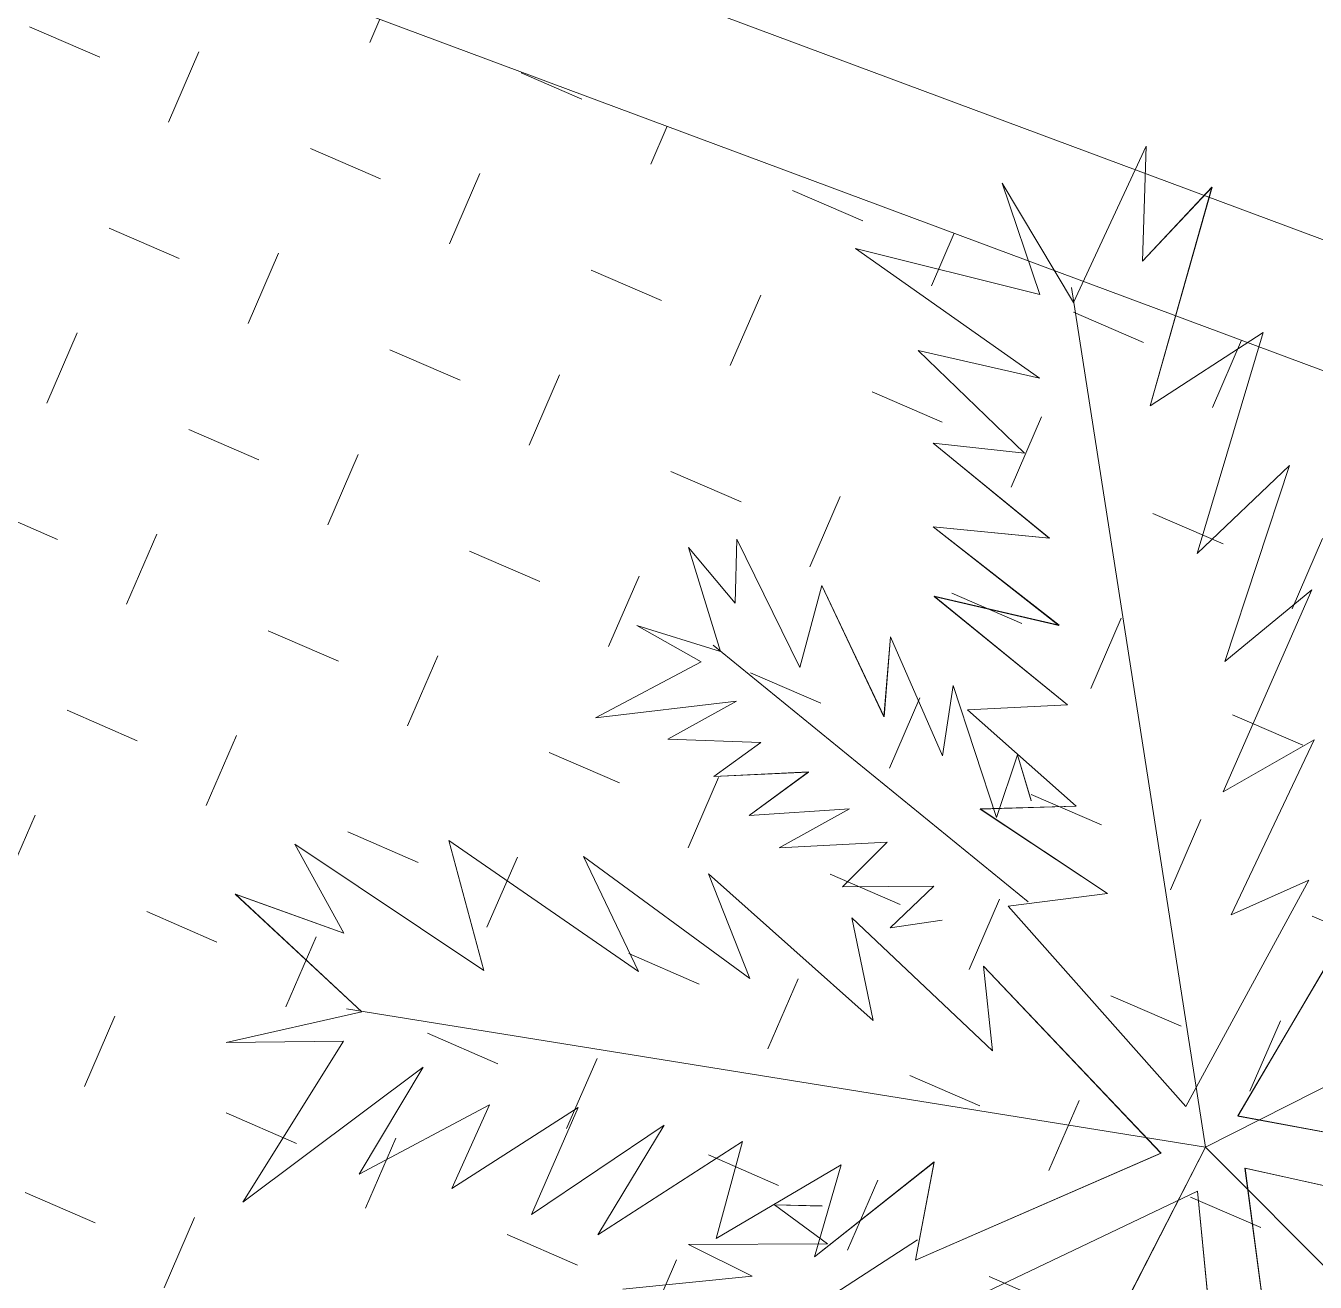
# Model space of a CAD drawing. Extents: x -2063571 to 559285, y 565862 to 1758715.
# Drawn here: x -2062798.121 to -2062798.0679, y 566286.2071 to 566286.2588 of the extents above; entities that cross this region are included whole.
import ezdxf

# ---------------------------------------------------------------- set-up
doc = ezdxf.new("R2010")
doc.units = 0
doc.header["$MEASUREMENT"] = 0
for name, color, linetype, lineweight in [('CAY', 64, 'CONTINUOUS', 0), ('CHIA LO', 40, 'CONTINUOUS', 0), ('kichthuoc', 6, 'CONTINUOUS', 0), ('Lift', 1, 'CONTINUOUS', 0), ('Q-DUONG', 22, 'CONTINUOUS', 0)]:
    doc.layers.add(name, color=color, linetype=linetype, lineweight=lineweight)
pattern_1 = [(336.581345463, (-5630456.878, 1390305.53873), (0.328767986843, 0.130044649361), [0.125, -0.375]), (66.581345463, (-5630456.84548, 1390305.45654), (-0.130044649361, 0.328767986843), [0.125, -0.375])]

# ---------------------------------------------------------------- blocks, each defined once
blk = doc.blocks.new('cay CAU VUA')
at = {"layer": 'CAY'}
for p, q in [((-755.8692, 239.7561), (-755.3263, 242.8669)), ((-755.8692, 239.7561), (-758.66, 241.2337)), ((-755.8692, 239.7561), (-752.7429, 240.2011)), ((-755.8692, 239.7561), (-758.1368, 237.5585)), ((-755.8692, 239.7561), (-754.4799, 236.9203)), ((-754.9908, 239.0967), (-753.6224, 238.5461)), ((-756.2248, 238.7169), (-756.3256, 237.2453))]:
    blk.add_line(p, q, dxfattribs=at)
for points in [[(-755.9102, 240.742), (-756.2657, 240.8142), (-755.8891, 239.9178), (-755.2023, 240.5527)], [(-756.998, 239.7059), (-756.0291, 239.7871), (-756.4208, 240.6365)], [(-754.9854, 240.4602), (-755.7215, 239.825), (-754.9054, 239.368)], [(-754.8919, 238.743), (-754.7953, 238.599), (-754.7909, 238.8385), (-754.4979, 238.4277), (-754.5368, 238.6822), (-754.2279, 238.3258)], [(-756.5307, 238.5136), (-756.6378, 238.3772), (-756.4086, 238.447), (-756.7088, 238.0415), (-756.4787, 238.1571), (-756.7222, 237.7532), (-756.4713, 237.9021), (-756.7307, 237.4431), (-756.4414, 237.5496), (-756.69, 237.0932), (-756.4973, 237.2229), (-756.5641, 236.968), (-756.3223, 237.2803), (-756.224, 236.9777), (-756.2515, 237.2452), (-755.864, 237.0491), (-756.2089, 237.4319), (-755.9522, 237.3083), (-756.1371, 237.591), (-755.9388, 237.5224), (-756.1496, 237.7935), (-755.8962, 237.7091), (-756.127, 237.9926), (-755.8637, 237.8649), (-756.1061, 238.1743), (-755.8802, 238.1349), (-756.0735, 238.4042), (-755.8585, 238.3623), (-755.9904, 238.5008)]]:
    blk.add_lwpolyline(points, dxfattribs=at)
for points in [[(-755.9481, 239.6135), (-756.8769, 239.5035), (-756.6112, 239.3458), (-757.3034, 239.2255), (-756.9589, 239.0645), (-757.7437, 238.9047), (-757.3495, 238.7968), (-758.0656, 238.5788), (-757.6114, 238.488), (-758.4048, 238.2219), (-757.9505, 238.0404), (-758.7283, 237.7657), (-758.3632, 237.7144), (-758.7127, 237.4845), (-758.0958, 237.5962), (-758.3011, 237.1348), (-758.0494, 237.4796), (-757.8005, 236.8367), (-757.801, 237.6546), (-757.6293, 237.2363), (-757.5475, 237.7662), (-757.3862, 237.4747), (-757.3471, 238.0183), (-757.1378, 237.6498), (-757.1091, 238.2294), (-756.934, 237.799), (-756.8916, 238.4215), (-756.6668, 238.1352), (-756.609, 238.6582), (-756.3997, 238.3804), (-756.4155, 238.9343), (-756.1703, 238.667)], [(-755.758, 239.637), (-755.9404, 238.7196), (-755.7083, 238.9236), (-755.8078, 238.228), (-755.5481, 238.506), (-755.6387, 237.7102), (-755.4143, 238.0518), (-755.4282, 237.3033), (-755.2016, 237.7072), (-755.1936, 236.8705), (-754.8806, 237.2465), (-754.8598, 236.4218), (-754.6981, 236.7532), (-754.5874, 236.3498), (-754.5031, 236.971), (-754.1277, 236.6332), (-754.3779, 236.979), (-753.6895, 237.0171), (-754.4675, 237.2694), (-754.0166, 237.3034), (-754.4953, 237.545), (-754.1682, 237.6083), (-754.6732, 237.8134), (-754.258, 237.8986), (-754.8003, 238.105), (-754.3369, 238.1386), (-754.9158, 238.3713), (-754.5741, 238.4966), (-755.0536, 238.7132), (-754.7248, 238.8264), (-755.2565, 238.9825), (-754.9264, 239.1331)]]:
    blk.add_lwpolyline(points, close=True, dxfattribs=at)
blk = doc.blocks.new('MB')
at = {"layer": 'Lift'}
h = blk.add_hatch(dxfattribs=at)
h.set_pattern_fill('CROSS', color=8, angle=336.5813, style=0)
h.set_pattern_definition([(336.581345463, (-5630456.878, 1390305.53873), (0.328767986843, 0.130044649361), [0.125, -0.375]), (66.581345463, (-5630456.84548, 1390305.45654), (-0.130044649361, 0.328767986843), [0.125, -0.375])])
h.paths.add_polyline_path([(336.9824, 626.3148, 0.414214), (335.9239, 628.6298), (327.3961, 631.8058, 0.414214), (325.081, 630.7473), (323.8944, 627.561, 0.414214), (324.953, 625.2459), (333.4807, 622.0699, 0.414214), (335.7958, 623.1285)])
h.paths.add_polyline_path([(328.9633, 627.4239), (330.9821, 626.672), (331.1139, 627.0258), (329.0951, 627.7777)], flags=24)
h = blk.add_hatch(dxfattribs=at)
h.set_pattern_fill('CROSS', color=8, angle=336.5813, style=0)
h.set_pattern_definition(pattern_1)
h.paths.add_polyline_path([(336.9824, 626.3148, 0.414214), (335.9239, 628.6298), (327.3961, 631.8058, 0.414214), (325.081, 630.7473), (323.8944, 627.561, 0.414214), (324.953, 625.2459), (333.4807, 622.0699, 0.414214), (335.7958, 623.1285)])
h.paths.add_polyline_path([(328.9633, 627.4239), (330.9821, 626.672), (331.1139, 627.0258), (329.0951, 627.7777)], flags=24)
h = blk.add_hatch(dxfattribs=at)
h.set_pattern_fill('CROSS', color=8, angle=336.5813, style=0)
h.set_pattern_definition(pattern_1)
h.paths.add_polyline_path([(336.9824, 626.3148, 0.414214), (335.9239, 628.6298), (327.3961, 631.8058, 0.414214), (325.081, 630.7473), (323.8944, 627.561, 0.414214), (324.953, 625.2459), (333.4807, 622.0699, 0.414214), (335.7958, 623.1285)])
h.paths.add_polyline_path([(328.9633, 627.4239), (330.9821, 626.672), (331.1139, 627.0258), (329.0951, 627.7777)], flags=24)
h = blk.add_hatch(dxfattribs=at)
h.set_pattern_fill('CROSS', color=8, angle=336.5813, style=0)
h.set_pattern_definition(pattern_1)
h.paths.add_polyline_path([(336.9824, 626.3148, 0.414214), (335.9239, 628.6298), (327.3961, 631.8058, 0.414214), (325.081, 630.7473), (323.8944, 627.561, 0.414214), (324.953, 625.2459), (333.4807, 622.0699, 0.414214), (335.7958, 623.1285)])
h.paths.add_polyline_path([(328.9633, 627.4239), (330.9821, 626.672), (331.1139, 627.0258), (329.0951, 627.7777)], flags=24)
h = blk.add_hatch(dxfattribs=at)
h.set_pattern_fill('CROSS', color=8, angle=336.5813, style=0)
h.set_pattern_definition(pattern_1)
h.paths.add_polyline_path([(336.9824, 626.3148, 0.414214), (335.9239, 628.6298), (327.3961, 631.8058, 0.414214), (325.081, 630.7473), (323.8944, 627.561, 0.414214), (324.953, 625.2459), (333.4807, 622.0699, 0.414214), (335.7958, 623.1285)])
h.paths.add_polyline_path([(328.9633, 627.4239), (330.9821, 626.672), (331.1139, 627.0258), (329.0951, 627.7777)], flags=24)
h = blk.add_hatch(dxfattribs=at)
h.set_pattern_fill('CROSS', color=8, angle=336.5813, style=0)
h.set_pattern_definition(pattern_1)
h.paths.add_polyline_path([(336.9824, 626.3148, 0.414214), (335.9239, 628.6298), (327.3961, 631.8058, 0.414214), (325.081, 630.7473), (323.8944, 627.561, 0.414214), (324.953, 625.2459), (333.4807, 622.0699, 0.414214), (335.7958, 623.1285)])
h.paths.add_polyline_path([(328.9633, 627.4239), (330.9821, 626.672), (331.1139, 627.0258), (329.0951, 627.7777)], flags=24)
h = blk.add_hatch(dxfattribs=at)
h.set_pattern_fill('CROSS', color=8, angle=336.5813, style=0)
h.set_pattern_definition(pattern_1)
h.paths.add_polyline_path([(336.9824, 626.3148, 0.414214), (335.9239, 628.6298), (327.3961, 631.8058, 0.414214), (325.081, 630.7473), (323.8944, 627.561, 0.414214), (324.953, 625.2459), (333.4807, 622.0699, 0.414214), (335.7958, 623.1285)])
h.paths.add_polyline_path([(328.9633, 627.4239), (330.9821, 626.672), (331.1139, 627.0258), (329.0951, 627.7777)], flags=24)
at = {"layer": 'CAY', "color": 8}
for p, q in [((330.8275, 630.7868, 0), (330.7084, 630.5311, 0)), ((330.8275, 630.7868, 0), (330.7084, 630.5311, 0)), ((330.8275, 630.7868, 0), (330.7084, 630.5311, 0)), ((330.8275, 630.7868, 0), (330.7084, 630.5311, 0)), ((330.8275, 630.7868, 0), (330.7084, 630.5311, 0)), ((330.8213, 630.5987, 0), (330.8275, 630.7868, 0)), ((330.8213, 630.5987, 0), (330.8275, 630.7868, 0)), ((330.8213, 630.5987, 0), (330.8275, 630.7868, 0)), ((330.8213, 630.5987, 0), (330.8275, 630.7868, 0)), ((330.8213, 630.5987, 0), (330.8275, 630.7868, 0)), ((330.7084, 630.5311, 0), (330.5921, 630.7263, 0)), ((330.5921, 630.7263, 0), (330.6535, 630.5443, 0)), ((330.7084, 630.5311, 0), (330.5921, 630.7263, 0)), ((330.5921, 630.7263, 0), (330.6535, 630.5443, 0)), ((330.7084, 630.5311, 0), (330.5921, 630.7263, 0)), ((330.5921, 630.7263, 0), (330.6535, 630.5443, 0)), ((330.7084, 630.5311, 0), (330.5921, 630.7263, 0)), ((330.5921, 630.7263, 0), (330.6535, 630.5443, 0)), ((330.7084, 630.5311, 0), (330.5921, 630.7263, 0)), ((330.5921, 630.7263, 0), (330.6535, 630.5443, 0)), ((330.9349, 630.7196, 0), (330.8213, 630.5987, 0)), ((330.9349, 630.7196, 0), (330.8213, 630.5987, 0)), ((330.9349, 630.7196, 0), (330.8213, 630.5987, 0)), ((330.9349, 630.7196, 0), (330.8213, 630.5987, 0)), ((330.9349, 630.7196, 0), (330.8213, 630.5987, 0)), ((330.8339, 630.3624, 0), (330.9349, 630.7196, 0)), ((330.8339, 630.3624, 0), (330.9349, 630.7196, 0)), ((330.8339, 630.3624, 0), (330.9349, 630.7196, 0)), ((330.8339, 630.3624, 0), (330.9349, 630.7196, 0)), ((330.8339, 630.3624, 0), (330.9349, 630.7196, 0)), ((330.6535, 630.5443, 0), (330.3526, 630.6197, 0)), ((330.3526, 630.6197, 0), (330.6533, 630.4076, 0)), ((330.6535, 630.5443, 0), (330.3526, 630.6197, 0)), ((330.3526, 630.6197, 0), (330.6533, 630.4076, 0)), ((330.6535, 630.5443, 0), (330.3526, 630.6197, 0)), ((330.3526, 630.6197, 0), (330.6533, 630.4076, 0)), ((330.6535, 630.5443, 0), (330.3526, 630.6197, 0)), ((330.3526, 630.6197, 0), (330.6533, 630.4076, 0)), ((330.6535, 630.5443, 0), (330.3526, 630.6197, 0)), ((330.3526, 630.6197, 0), (330.6533, 630.4076, 0)), ((330.9242, 629.1519, 0), (330.7052, 630.556, 0)), ((330.9242, 629.1519, 0), (330.7052, 630.556, 0)), ((330.9242, 629.1519, 0), (330.7052, 630.556, 0)), ((330.9242, 629.1519, 0), (330.7052, 630.556, 0)), ((330.9242, 629.1519, 0), (330.7052, 630.556, 0)), ((331.0186, 630.4822, 0), (330.8339, 630.3624, 0)), ((331.0186, 630.4822, 0), (330.8339, 630.3624, 0)), ((331.0186, 630.4822, 0), (330.8339, 630.3624, 0)), ((331.0186, 630.4822, 0), (330.8339, 630.3624, 0)), ((331.0186, 630.4822, 0), (330.8339, 630.3624, 0)), ((330.9104, 630.1215, 0), (331.0186, 630.4822, 0)), ((330.9104, 630.1215, 0), (331.0186, 630.4822, 0)), ((330.9104, 630.1215, 0), (331.0186, 630.4822, 0)), ((330.9104, 630.1215, 0), (331.0186, 630.4822, 0)), ((330.9104, 630.1215, 0), (331.0186, 630.4822, 0)), ((330.6533, 630.4076, 0), (330.455, 630.4531, 0)), ((330.455, 630.4531, 0), (330.6285, 630.2854, 0)), ((330.6533, 630.4076, 0), (330.455, 630.4531, 0)), ((330.455, 630.4531, 0), (330.6285, 630.2854, 0)), ((330.6533, 630.4076, 0), (330.455, 630.4531, 0)), ((330.455, 630.4531, 0), (330.6285, 630.2854, 0)), ((330.6533, 630.4076, 0), (330.455, 630.4531, 0)), ((330.455, 630.4531, 0), (330.6285, 630.2854, 0)), ((330.6533, 630.4076, 0), (330.455, 630.4531, 0)), ((330.455, 630.4531, 0), (330.6285, 630.2854, 0)), ((330.6285, 630.2854, 0), (330.4795, 630.3018, 0)), ((330.4795, 630.3018, 0), (330.6692, 630.1463, 0)), ((330.6285, 630.2854, 0), (330.4795, 630.3018, 0)), ((330.4795, 630.3018, 0), (330.6692, 630.1463, 0)), ((330.6285, 630.2854, 0), (330.4795, 630.3018, 0)), ((330.4795, 630.3018, 0), (330.6692, 630.1463, 0)), ((330.6285, 630.2854, 0), (330.4795, 630.3018, 0)), ((330.4795, 630.3018, 0), (330.6692, 630.1463, 0)), ((330.6285, 630.2854, 0), (330.4795, 630.3018, 0)), ((330.4795, 630.3018, 0), (330.6692, 630.1463, 0)), ((331.0617, 630.2649, 0), (330.9104, 630.1215, 0)), ((331.0617, 630.2649, 0), (330.9104, 630.1215, 0)), ((331.0617, 630.2649, 0), (330.9104, 630.1215, 0)), ((331.0617, 630.2649, 0), (330.9104, 630.1215, 0)), ((331.0617, 630.2649, 0), (330.9104, 630.1215, 0)), ((330.9559, 629.9451, 0), (331.0617, 630.2649, 0)), ((330.9559, 629.9451, 0), (331.0617, 630.2649, 0)), ((330.9559, 629.9451, 0), (331.0617, 630.2649, 0)), ((330.9559, 629.9451, 0), (331.0617, 630.2649, 0)), ((330.9559, 629.9451, 0), (331.0617, 630.2649, 0)), ((330.6692, 630.1463, 0), (330.4794, 630.1651, 0)), ((330.4794, 630.1651, 0), (330.685, 630.0041, 0)), ((330.6692, 630.1463, 0), (330.4794, 630.1651, 0)), ((330.4794, 630.1651, 0), (330.685, 630.0041, 0)), ((330.6692, 630.1463, 0), (330.4794, 630.1651, 0)), ((330.4794, 630.1651, 0), (330.685, 630.0041, 0)), ((330.6692, 630.1463, 0), (330.4794, 630.1651, 0)), ((330.4794, 630.1651, 0), (330.685, 630.0041, 0)), ((330.6692, 630.1463, 0), (330.4794, 630.1651, 0)), ((330.4794, 630.1651, 0), (330.685, 630.0041, 0)), ((330.1562, 630.0405, 0), (330.0799, 630.1312, 0)), ((330.0799, 630.1312, 0), (330.1319, 629.9612, 0)), ((330.1562, 630.0405, 0), (330.0799, 630.1312, 0)), ((330.0799, 630.1312, 0), (330.1319, 629.9612, 0)), ((330.1562, 630.0405, 0), (330.0799, 630.1312, 0)), ((330.0799, 630.1312, 0), (330.1319, 629.9612, 0)), ((330.1562, 630.0405, 0), (330.0799, 630.1312, 0)), ((330.0799, 630.1312, 0), (330.1319, 629.9612, 0)), ((330.1562, 630.0405, 0), (330.0799, 630.1312, 0)), ((330.0799, 630.1312, 0), (330.1319, 629.9612, 0)), ((330.1585, 630.145, 0), (330.1562, 630.0405, 0)), ((330.1585, 630.145, 0), (330.1562, 630.0405, 0)), ((330.1585, 630.145, 0), (330.1562, 630.0405, 0)), ((330.1585, 630.145, 0), (330.1562, 630.0405, 0)), ((330.1585, 630.145, 0), (330.1562, 630.0405, 0)), ((330.2618, 629.9351, 0), (330.1585, 630.145, 0)), ((330.2618, 629.9351, 0), (330.1585, 630.145, 0)), ((330.2618, 629.9351, 0), (330.1585, 630.145, 0)), ((330.2618, 629.9351, 0), (330.1585, 630.145, 0)), ((330.2618, 629.9351, 0), (330.1585, 630.145, 0)), ((330.2977, 630.0691, 0), (330.2618, 629.9351, 0)), ((330.2977, 630.0691, 0), (330.2618, 629.9351, 0)), ((330.2977, 630.0691, 0), (330.2618, 629.9351, 0)), ((330.2977, 630.0691, 0), (330.2618, 629.9351, 0)), ((330.2977, 630.0691, 0), (330.2618, 629.9351, 0)), ((330.3991, 629.8546, 0), (330.2977, 630.0691, 0)), ((330.3991, 629.8546, 0), (330.2977, 630.0691, 0)), ((330.3991, 629.8546, 0), (330.2977, 630.0691, 0)), ((330.3991, 629.8546, 0), (330.2977, 630.0691, 0)), ((330.3991, 629.8546, 0), (330.2977, 630.0691, 0)), ((330.685, 630.0041, 0), (330.4813, 630.0514, 0)), ((330.4813, 630.0514, 0), (330.6991, 629.8742, 0)), ((330.685, 630.0041, 0), (330.4813, 630.0514, 0)), ((330.4813, 630.0514, 0), (330.6991, 629.8742, 0)), ((330.685, 630.0041, 0), (330.4813, 630.0514, 0)), ((330.4813, 630.0514, 0), (330.6991, 629.8742, 0)), ((330.685, 630.0041, 0), (330.4813, 630.0514, 0)), ((330.4813, 630.0514, 0), (330.6991, 629.8742, 0)), ((330.685, 630.0041, 0), (330.4813, 630.0514, 0)), ((330.4813, 630.0514, 0), (330.6991, 629.8742, 0)), ((330.9529, 629.732, 0), (331.0979, 630.062, 0)), ((330.9529, 629.732, 0), (331.0979, 630.062, 0)), ((330.9529, 629.732, 0), (331.0979, 630.062, 0)), ((330.9529, 629.732, 0), (331.0979, 630.062, 0)), ((330.9529, 629.732, 0), (331.0979, 630.062, 0)), ((331.0979, 630.062, 0), (330.9559, 629.9451, 0)), ((331.0979, 630.062, 0), (330.9559, 629.9451, 0)), ((331.0979, 630.062, 0), (330.9559, 629.9451, 0)), ((331.0979, 630.062, 0), (330.9559, 629.9451, 0)), ((331.0979, 630.062, 0), (330.9559, 629.9451, 0)), ((330.1319, 629.9612, 0), (329.9951, 630.0037, 0)), ((329.9951, 630.0037, 0), (330.1006, 629.9443, 0)), ((330.1319, 629.9612, 0), (329.9951, 630.0037, 0)), ((329.9951, 630.0037, 0), (330.1006, 629.9443, 0)), ((330.1319, 629.9612, 0), (329.9951, 630.0037, 0)), ((329.9951, 630.0037, 0), (330.1006, 629.9443, 0)), ((330.1319, 629.9612, 0), (329.9951, 630.0037, 0)), ((329.9951, 630.0037, 0), (330.1006, 629.9443, 0)), ((330.1319, 629.9612, 0), (329.9951, 630.0037, 0)), ((329.9951, 630.0037, 0), (330.1006, 629.9443, 0)), ((330.4095, 629.9855, 0), (330.3991, 629.8546, 0)), ((330.4095, 629.9855, 0), (330.3991, 629.8546, 0)), ((330.4095, 629.9855, 0), (330.3991, 629.8546, 0)), ((330.4095, 629.9855, 0), (330.3991, 629.8546, 0)), ((330.4095, 629.9855, 0), (330.3991, 629.8546, 0)), ((330.4948, 629.7911, 0), (330.4095, 629.9855, 0)), ((330.4948, 629.7911, 0), (330.4095, 629.9855, 0)), ((330.4948, 629.7911, 0), (330.4095, 629.9855, 0)), ((330.4948, 629.7911, 0), (330.4095, 629.9855, 0)), ((330.4948, 629.7911, 0), (330.4095, 629.9855, 0)), ((330.6346, 629.5525, 0), (330.1199, 629.9715, 0)), ((330.6346, 629.5525, 0), (330.1199, 629.9715, 0)), ((330.6346, 629.5525, 0), (330.1199, 629.9715, 0)), ((330.6346, 629.5525, 0), (330.1199, 629.9715, 0)), ((330.6346, 629.5525, 0), (330.1199, 629.9715, 0)), ((330.1006, 629.9443, 0), (329.9279, 629.8528, 0)), ((330.1006, 629.9443, 0), (329.9279, 629.8528, 0)), ((330.1006, 629.9443, 0), (329.9279, 629.8528, 0)), ((330.1006, 629.9443, 0), (329.9279, 629.8528, 0)), ((330.1006, 629.9443, 0), (329.9279, 629.8528, 0)), ((330.512, 629.9057, 0), (330.4948, 629.7911, 0)), ((330.512, 629.9057, 0), (330.4948, 629.7911, 0)), ((330.512, 629.9057, 0), (330.4948, 629.7911, 0)), ((330.512, 629.9057, 0), (330.4948, 629.7911, 0)), ((330.512, 629.9057, 0), (330.4948, 629.7911, 0)), ((330.5831, 629.6901, 0), (330.512, 629.9057, 0)), ((330.5831, 629.6901, 0), (330.512, 629.9057, 0)), ((330.5831, 629.6901, 0), (330.512, 629.9057, 0)), ((330.5831, 629.6901, 0), (330.512, 629.9057, 0)), ((330.5831, 629.6901, 0), (330.512, 629.9057, 0)), ((329.9279, 629.8528, 0), (330.1581, 629.8802, 0)), ((329.9279, 629.8528, 0), (330.1581, 629.8802, 0)), ((329.9279, 629.8528, 0), (330.1581, 629.8802, 0)), ((329.9279, 629.8528, 0), (330.1581, 629.8802, 0)), ((329.9279, 629.8528, 0), (330.1581, 629.8802, 0)), ((330.1581, 629.8802, 0), (330.0461, 629.8179, 0)), ((330.1581, 629.8802, 0), (330.0461, 629.8179, 0)), ((330.1581, 629.8802, 0), (330.0461, 629.8179, 0)), ((330.1581, 629.8802, 0), (330.0461, 629.8179, 0)), ((330.1581, 629.8802, 0), (330.0461, 629.8179, 0)), ((330.6991, 629.8742, 0), (330.5355, 629.8659, 0)), ((330.6991, 629.8742, 0), (330.5355, 629.8659, 0)), ((330.6991, 629.8742, 0), (330.5355, 629.8659, 0)), ((330.6991, 629.8742, 0), (330.5355, 629.8659, 0)), ((330.6991, 629.8742, 0), (330.5355, 629.8659, 0)), ((330.5355, 629.8659, 0), (330.7128, 629.7089, 0)), ((330.5355, 629.8659, 0), (330.7128, 629.7089, 0)), ((330.5355, 629.8659, 0), (330.7128, 629.7089, 0)), ((330.5355, 629.8659, 0), (330.7128, 629.7089, 0)), ((330.5355, 629.8659, 0), (330.7128, 629.7089, 0)), ((330.0461, 629.8179, 0), (330.198, 629.8125, 0)), ((330.0461, 629.8179, 0), (330.198, 629.8125, 0)), ((330.0461, 629.8179, 0), (330.198, 629.8125, 0)), ((330.0461, 629.8179, 0), (330.198, 629.8125, 0)), ((330.0461, 629.8179, 0), (330.198, 629.8125, 0)), ((330.198, 629.8125, 0), (330.1213, 629.7574, 0)), ((330.198, 629.8125, 0), (330.1213, 629.7574, 0)), ((330.198, 629.8125, 0), (330.1213, 629.7574, 0)), ((330.198, 629.8125, 0), (330.1213, 629.7574, 0)), ((330.198, 629.8125, 0), (330.1213, 629.7574, 0)), ((331.1016, 629.8169, 0), (330.9529, 629.732, 0)), ((331.1016, 629.8169, 0), (330.9529, 629.732, 0)), ((331.1016, 629.8169, 0), (330.9529, 629.732, 0)), ((331.1016, 629.8169, 0), (330.9529, 629.732, 0)), ((331.1016, 629.8169, 0), (330.9529, 629.732, 0)), ((330.9661, 629.5312, 0), (331.1016, 629.8169, 0)), ((330.9661, 629.5312, 0), (331.1016, 629.8169, 0)), ((330.9661, 629.5312, 0), (331.1016, 629.8169, 0)), ((330.9661, 629.5312, 0), (331.1016, 629.8169, 0)), ((330.9661, 629.5312, 0), (331.1016, 629.8169, 0)), ((330.617, 629.7924, 0), (330.5831, 629.6901, 0)), ((330.617, 629.7924, 0), (330.5831, 629.6901, 0)), ((330.617, 629.7924, 0), (330.5831, 629.6901, 0)), ((330.617, 629.7924, 0), (330.5831, 629.6901, 0)), ((330.617, 629.7924, 0), (330.5831, 629.6901, 0)), ((330.6393, 629.7177, 0), (330.617, 629.7924, 0)), ((330.6393, 629.7177, 0), (330.617, 629.7924, 0)), ((330.6393, 629.7177, 0), (330.617, 629.7924, 0)), ((330.6393, 629.7177, 0), (330.617, 629.7924, 0)), ((330.6393, 629.7177, 0), (330.617, 629.7924, 0)), ((330.9242, 629.1519, 0), (332.1919, 629.7941, 0)), ((330.9242, 629.1519, 0), (332.1919, 629.7941, 0)), ((330.9242, 629.1519, 0), (332.1919, 629.7941, 0)), ((330.9242, 629.1519, 0), (332.1919, 629.7941, 0)), ((330.9242, 629.1519, 0), (332.1919, 629.7941, 0)), ((330.1213, 629.7574, 0), (330.2756, 629.7645, 0)), ((330.1213, 629.7574, 0), (330.2756, 629.7645, 0)), ((330.1213, 629.7574, 0), (330.2756, 629.7645, 0)), ((330.1213, 629.7574, 0), (330.2756, 629.7645, 0)), ((330.1213, 629.7574, 0), (330.2756, 629.7645, 0)), ((330.2756, 629.7645, 0), (330.1789, 629.6933, 0)), ((330.2756, 629.7645, 0), (330.1789, 629.6933, 0)), ((330.2756, 629.7645, 0), (330.1789, 629.6933, 0)), ((330.2756, 629.7645, 0), (330.1789, 629.6933, 0)), ((330.2756, 629.7645, 0), (330.1789, 629.6933, 0)), ((330.7128, 629.7089, 0), (330.5563, 629.7041, 0)), ((330.7128, 629.7089, 0), (330.5563, 629.7041, 0)), ((330.7128, 629.7089, 0), (330.5563, 629.7041, 0)), ((330.7128, 629.7089, 0), (330.5563, 629.7041, 0)), ((330.7128, 629.7089, 0), (330.5563, 629.7041, 0)), ((330.1789, 629.6933, 0), (330.343, 629.7045, 0)), ((330.1789, 629.6933, 0), (330.343, 629.7045, 0)), ((330.1789, 629.6933, 0), (330.343, 629.7045, 0)), ((330.1789, 629.6933, 0), (330.343, 629.7045, 0)), ((330.1789, 629.6933, 0), (330.343, 629.7045, 0)), ((330.343, 629.7045, 0), (330.2277, 629.6409, 0)), ((330.343, 629.7045, 0), (330.2277, 629.6409, 0)), ((330.343, 629.7045, 0), (330.2277, 629.6409, 0)), ((330.343, 629.7045, 0), (330.2277, 629.6409, 0)), ((330.343, 629.7045, 0), (330.2277, 629.6409, 0)), ((330.5563, 629.7041, 0), (330.764, 629.5661, 0)), ((330.5563, 629.7041, 0), (330.764, 629.5661, 0)), ((330.5563, 629.7041, 0), (330.764, 629.5661, 0)), ((330.5563, 629.7041, 0), (330.764, 629.5661, 0)), ((330.5563, 629.7041, 0), (330.764, 629.5661, 0)), ((329.7452, 629.4401, 0), (329.4366, 629.6465, 0)), ((329.4366, 629.6465, 0), (329.5165, 629.5011, 0)), ((329.7452, 629.4401, 0), (329.4366, 629.6465, 0)), ((329.4366, 629.6465, 0), (329.5165, 629.5011, 0)), ((329.7452, 629.4401, 0), (329.4366, 629.6465, 0)), ((329.4366, 629.6465, 0), (329.5165, 629.5011, 0)), ((329.7452, 629.4401, 0), (329.4366, 629.6465, 0)), ((329.4366, 629.6465, 0), (329.5165, 629.5011, 0)), ((329.7452, 629.4401, 0), (329.4366, 629.6465, 0)), ((329.4366, 629.6465, 0), (329.5165, 629.5011, 0)), ((329.9978, 629.4385, 0), (329.6882, 629.6528, 0)), ((329.6882, 629.6528, 0), (329.7452, 629.4401, 0)), ((329.9978, 629.4385, 0), (329.6882, 629.6528, 0)), ((329.6882, 629.6528, 0), (329.7452, 629.4401, 0)), ((329.9978, 629.4385, 0), (329.6882, 629.6528, 0)), ((329.6882, 629.6528, 0), (329.7452, 629.4401, 0)), ((329.9978, 629.4385, 0), (329.6882, 629.6528, 0)), ((329.6882, 629.6528, 0), (329.7452, 629.4401, 0)), ((329.9978, 629.4385, 0), (329.6882, 629.6528, 0)), ((329.6882, 629.6528, 0), (329.7452, 629.4401, 0)), ((330.2277, 629.6409, 0), (330.4043, 629.6497, 0)), ((330.2277, 629.6409, 0), (330.4043, 629.6497, 0)), ((330.2277, 629.6409, 0), (330.4043, 629.6497, 0)), ((330.2277, 629.6409, 0), (330.4043, 629.6497, 0)), ((330.2277, 629.6409, 0), (330.4043, 629.6497, 0)), ((330.4043, 629.6497, 0), (330.3312, 629.5769, 0)), ((330.4043, 629.6497, 0), (330.3312, 629.5769, 0)), ((330.4043, 629.6497, 0), (330.3312, 629.5769, 0)), ((330.4043, 629.6497, 0), (330.3312, 629.5769, 0)), ((330.4043, 629.6497, 0), (330.3312, 629.5769, 0)), ((330.1797, 629.4272, 0), (329.9082, 629.6266, 0)), ((329.9082, 629.6266, 0), (329.9978, 629.4385, 0)), ((330.1797, 629.4272, 0), (329.9082, 629.6266, 0)), ((329.9082, 629.6266, 0), (329.9978, 629.4385, 0)), ((330.1797, 629.4272, 0), (329.9082, 629.6266, 0)), ((329.9082, 629.6266, 0), (329.9978, 629.4385, 0)), ((330.1797, 629.4272, 0), (329.9082, 629.6266, 0)), ((329.9082, 629.6266, 0), (329.9978, 629.4385, 0)), ((330.1797, 629.4272, 0), (329.9082, 629.6266, 0)), ((329.9082, 629.6266, 0), (329.9978, 629.4385, 0)), ((330.3814, 629.3585, 0), (330.1124, 629.5984, 0)), ((330.1124, 629.5984, 0), (330.1797, 629.4272, 0)), ((330.3814, 629.3585, 0), (330.1124, 629.5984, 0)), ((330.1124, 629.5984, 0), (330.1797, 629.4272, 0)), ((330.3814, 629.3585, 0), (330.1124, 629.5984, 0)), ((330.1124, 629.5984, 0), (330.1797, 629.4272, 0)), ((330.3814, 629.3585, 0), (330.1124, 629.5984, 0)), ((330.1124, 629.5984, 0), (330.1797, 629.4272, 0)), ((330.3814, 629.3585, 0), (330.1124, 629.5984, 0)), ((330.1124, 629.5984, 0), (330.1797, 629.4272, 0)), ((330.8923, 629.218, 0), (331.093, 629.5879, 0)), ((330.8923, 629.218, 0), (331.093, 629.5879, 0)), ((330.8923, 629.218, 0), (331.093, 629.5879, 0)), ((330.8923, 629.218, 0), (331.093, 629.5879, 0)), ((330.8923, 629.218, 0), (331.093, 629.5879, 0)), ((331.093, 629.5879, 0), (330.9661, 629.5312, 0)), ((331.093, 629.5879, 0), (330.9661, 629.5312, 0)), ((331.093, 629.5879, 0), (330.9661, 629.5312, 0)), ((331.093, 629.5879, 0), (330.9661, 629.5312, 0)), ((331.093, 629.5879, 0), (330.9661, 629.5312, 0)), ((331.1988, 629.5799, 0), (330.9772, 629.2027, 0)), ((331.1988, 629.5799, 0), (330.9772, 629.2027, 0)), ((331.1988, 629.5799, 0), (330.9772, 629.2027, 0)), ((331.1988, 629.5799, 0), (330.9772, 629.2027, 0)), ((331.1988, 629.5799, 0), (330.9772, 629.2027, 0)), ((329.5165, 629.5011, 0), (329.3395, 629.5651, 0)), ((329.3395, 629.5651, 0), (329.5459, 629.3729, 0)), ((329.5165, 629.5011, 0), (329.3395, 629.5651, 0)), ((329.3395, 629.5651, 0), (329.5459, 629.3729, 0)), ((329.5165, 629.5011, 0), (329.3395, 629.5651, 0)), ((329.3395, 629.5651, 0), (329.5459, 629.3729, 0)), ((329.5165, 629.5011, 0), (329.3395, 629.5651, 0)), ((329.3395, 629.5651, 0), (329.5459, 629.3729, 0)), ((329.5165, 629.5011, 0), (329.3395, 629.5651, 0)), ((329.3395, 629.5651, 0), (329.5459, 629.3729, 0)), ((330.3312, 629.5769, 0), (330.4804, 629.578, 0)), ((330.3312, 629.5769, 0), (330.4804, 629.578, 0)), ((330.3312, 629.5769, 0), (330.4804, 629.578, 0)), ((330.3312, 629.5769, 0), (330.4804, 629.578, 0)), ((330.3312, 629.5769, 0), (330.4804, 629.578, 0)), ((330.4804, 629.578, 0), (330.4092, 629.5098, 0)), ((330.4804, 629.578, 0), (330.4092, 629.5098, 0)), ((330.4804, 629.578, 0), (330.4092, 629.5098, 0)), ((330.4804, 629.578, 0), (330.4092, 629.5098, 0)), ((330.4804, 629.578, 0), (330.4092, 629.5098, 0)), ((330.764, 629.5661, 0), (330.6021, 629.5454, 0)), ((330.764, 629.5661, 0), (330.6021, 629.5454, 0)), ((330.764, 629.5661, 0), (330.6021, 629.5454, 0)), ((330.764, 629.5661, 0), (330.6021, 629.5454, 0)), ((330.764, 629.5661, 0), (330.6021, 629.5454, 0)), ((330.6021, 629.5454, 0), (330.8923, 629.218, 0)), ((330.6021, 629.5454, 0), (330.8923, 629.218, 0)), ((330.6021, 629.5454, 0), (330.8923, 629.218, 0)), ((330.6021, 629.5454, 0), (330.8923, 629.218, 0)), ((330.6021, 629.5454, 0), (330.8923, 629.218, 0)), ((330.5765, 629.3089, 0), (330.3466, 629.5261, 0)), ((330.3466, 629.5261, 0), (330.3814, 629.3585, 0)), ((330.5765, 629.3089, 0), (330.3466, 629.5261, 0)), ((330.3466, 629.5261, 0), (330.3814, 629.3585, 0)), ((330.5765, 629.3089, 0), (330.3466, 629.5261, 0)), ((330.3466, 629.5261, 0), (330.3814, 629.3585, 0)), ((330.5765, 629.3089, 0), (330.3466, 629.5261, 0)), ((330.3466, 629.5261, 0), (330.3814, 629.3585, 0)), ((330.5765, 629.3089, 0), (330.3466, 629.5261, 0)), ((330.3466, 629.5261, 0), (330.3814, 629.3585, 0)), ((330.4092, 629.5098, 0), (330.4943, 629.5224, 0)), ((330.4092, 629.5098, 0), (330.4943, 629.5224, 0)), ((330.4092, 629.5098, 0), (330.4943, 629.5224, 0)), ((330.4092, 629.5098, 0), (330.4943, 629.5224, 0)), ((330.4092, 629.5098, 0), (330.4943, 629.5224, 0)), ((330.8516, 629.142, 0), (330.5617, 629.4472, 0)), ((330.5617, 629.4472, 0), (330.5765, 629.3089, 0)), ((330.8516, 629.142, 0), (330.5617, 629.4472, 0)), ((330.5617, 629.4472, 0), (330.5765, 629.3089, 0)), ((330.8516, 629.142, 0), (330.5617, 629.4472, 0)), ((330.5617, 629.4472, 0), (330.5765, 629.3089, 0)), ((330.8516, 629.142, 0), (330.5617, 629.4472, 0)), ((330.5617, 629.4472, 0), (330.5765, 629.3089, 0)), ((330.8516, 629.142, 0), (330.5617, 629.4472, 0)), ((330.5617, 629.4472, 0), (330.5765, 629.3089, 0)), ((329.5459, 629.3729, 0), (329.3243, 629.3226, 0)), ((329.5459, 629.3729, 0), (329.3243, 629.3226, 0)), ((329.5459, 629.3729, 0), (329.3243, 629.3226, 0)), ((329.5459, 629.3729, 0), (329.3243, 629.3226, 0)), ((329.5459, 629.3729, 0), (329.3243, 629.3226, 0)), ((330.9242, 629.1519, 0), (329.5212, 629.3775, 0)), ((330.9242, 629.1519, 0), (329.5212, 629.3775, 0)), ((330.9242, 629.1519, 0), (329.5212, 629.3775, 0)), ((330.9242, 629.1519, 0), (329.5212, 629.3775, 0)), ((330.9242, 629.1519, 0), (329.5212, 629.3775, 0)), ((329.3243, 629.3226, 0), (329.5163, 629.3248, 0)), ((329.3243, 629.3226, 0), (329.5163, 629.3248, 0)), ((329.3243, 629.3226, 0), (329.5163, 629.3248, 0)), ((329.3243, 629.3226, 0), (329.5163, 629.3248, 0)), ((329.3243, 629.3226, 0), (329.5163, 629.3248, 0)), ((329.5163, 629.3248, 0), (329.3516, 629.0618, 0)), ((329.5163, 629.3248, 0), (329.3516, 629.0618, 0)), ((329.5163, 629.3248, 0), (329.3516, 629.0618, 0)), ((329.5163, 629.3248, 0), (329.3516, 629.0618, 0)), ((329.5163, 629.3248, 0), (329.3516, 629.0618, 0)), ((329.3516, 629.0618, 0), (329.6463, 629.2823, 0)), ((329.3516, 629.0618, 0), (329.6463, 629.2823, 0)), ((329.3516, 629.0618, 0), (329.6463, 629.2823, 0)), ((329.3516, 629.0618, 0), (329.6463, 629.2823, 0)), ((329.3516, 629.0618, 0), (329.6463, 629.2823, 0)), ((329.6463, 629.2823, 0), (329.5418, 629.1078, 0)), ((329.6463, 629.2823, 0), (329.5418, 629.1078, 0)), ((329.6463, 629.2823, 0), (329.5418, 629.1078, 0)), ((329.6463, 629.2823, 0), (329.5418, 629.1078, 0)), ((329.6463, 629.2823, 0), (329.5418, 629.1078, 0)), ((329.5418, 629.1078, 0), (329.7548, 629.221, 0)), ((329.5418, 629.1078, 0), (329.7548, 629.221, 0)), ((329.5418, 629.1078, 0), (329.7548, 629.221, 0)), ((329.5418, 629.1078, 0), (329.7548, 629.221, 0)), ((329.5418, 629.1078, 0), (329.7548, 629.221, 0)), ((329.7548, 629.221, 0), (329.6932, 629.0843, 0)), ((329.7548, 629.221, 0), (329.6932, 629.0843, 0)), ((329.7548, 629.221, 0), (329.6932, 629.0843, 0)), ((329.7548, 629.221, 0), (329.6932, 629.0843, 0)), ((329.7548, 629.221, 0), (329.6932, 629.0843, 0)), ((329.6932, 629.0843, 0), (329.8997, 629.2167, 0)), ((329.6932, 629.0843, 0), (329.8997, 629.2167, 0)), ((329.6932, 629.0843, 0), (329.8997, 629.2167, 0)), ((329.6932, 629.0843, 0), (329.8997, 629.2167, 0)), ((329.6932, 629.0843, 0), (329.8997, 629.2167, 0)), ((329.8997, 629.2167, 0), (329.8232, 629.0419, 0)), ((329.8997, 629.2167, 0), (329.8232, 629.0419, 0)), ((329.8997, 629.2167, 0), (329.8232, 629.0419, 0)), ((329.8997, 629.2167, 0), (329.8232, 629.0419, 0)), ((329.8997, 629.2167, 0), (329.8232, 629.0419, 0)), ((330.9772, 629.2027, 0), (331.391, 629.1261, 0)), ((330.9772, 629.2027, 0), (331.391, 629.1261, 0)), ((330.9772, 629.2027, 0), (331.391, 629.1261, 0)), ((330.9772, 629.2027, 0), (331.391, 629.1261, 0)), ((330.9772, 629.2027, 0), (331.391, 629.1261, 0)), ((329.8232, 629.0419, 0), (330.0399, 629.1877, 0)), ((329.8232, 629.0419, 0), (330.0399, 629.1877, 0)), ((329.8232, 629.0419, 0), (330.0399, 629.1877, 0)), ((329.8232, 629.0419, 0), (330.0399, 629.1877, 0)), ((329.8232, 629.0419, 0), (330.0399, 629.1877, 0)), ((330.0399, 629.1877, 0), (329.9319, 629.0087, 0)), ((330.0399, 629.1877, 0), (329.9319, 629.0087, 0)), ((330.0399, 629.1877, 0), (329.9319, 629.0087, 0)), ((330.0399, 629.1877, 0), (329.9319, 629.0087, 0)), ((330.0399, 629.1877, 0), (329.9319, 629.0087, 0)), ((329.9319, 629.0087, 0), (330.1677, 629.161, 0)), ((329.9319, 629.0087, 0), (330.1677, 629.161, 0)), ((329.9319, 629.0087, 0), (330.1677, 629.161, 0)), ((329.9319, 629.0087, 0), (330.1677, 629.161, 0)), ((329.9319, 629.0087, 0), (330.1677, 629.161, 0)), ((330.1677, 629.161, 0), (330.1251, 629.0029, 0)), ((330.1677, 629.161, 0), (330.1251, 629.0029, 0)), ((330.1677, 629.161, 0), (330.1251, 629.0029, 0)), ((330.1677, 629.161, 0), (330.1251, 629.0029, 0)), ((330.1677, 629.161, 0), (330.1251, 629.0029, 0)), ((330.9242, 629.1519, 0), (330.2762, 627.8873, 0)), ((330.9242, 629.1519, 0), (330.2762, 627.8873, 0)), ((330.9242, 629.1519, 0), (330.2762, 627.8873, 0)), ((330.9242, 629.1519, 0), (330.2762, 627.8873, 0)), ((330.9242, 629.1519, 0), (330.2762, 627.8873, 0)), ((330.4505, 628.9671, 0), (330.8516, 629.142, 0)), ((330.4505, 628.9671, 0), (330.8516, 629.142, 0)), ((330.4505, 628.9671, 0), (330.8516, 629.142, 0)), ((330.4505, 628.9671, 0), (330.8516, 629.142, 0)), ((330.4505, 628.9671, 0), (330.8516, 629.142, 0)), ((330.9242, 629.1519, 0), (331.9267, 628.1448, 0)), ((330.9242, 629.1519, 0), (331.9267, 628.1448, 0)), ((330.9242, 629.1519, 0), (331.9267, 628.1448, 0)), ((330.9242, 629.1519, 0), (331.9267, 628.1448, 0)), ((330.9242, 629.1519, 0), (331.9267, 628.1448, 0)), ((330.1251, 629.0029, 0), (330.3292, 629.1229, 0)), ((330.1251, 629.0029, 0), (330.3292, 629.1229, 0)), ((330.1251, 629.0029, 0), (330.3292, 629.1229, 0)), ((330.1251, 629.0029, 0), (330.3292, 629.1229, 0)), ((330.1251, 629.0029, 0), (330.3292, 629.1229, 0)), ((330.2854, 628.9727, 0), (330.4808, 629.1276, 0)), ((330.2854, 628.9727, 0), (330.4808, 629.1276, 0)), ((330.2854, 628.9727, 0), (330.4808, 629.1276, 0)), ((330.2854, 628.9727, 0), (330.4808, 629.1276, 0)), ((330.2854, 628.9727, 0), (330.4808, 629.1276, 0)), ((330.3292, 629.1229, 0), (330.2854, 628.9727, 0)), ((330.3292, 629.1229, 0), (330.2854, 628.9727, 0)), ((330.3292, 629.1229, 0), (330.2854, 628.9727, 0)), ((330.3292, 629.1229, 0), (330.2854, 628.9727, 0)), ((330.3292, 629.1229, 0), (330.2854, 628.9727, 0)), ((330.4808, 629.1276, 0), (330.4505, 628.9671, 0)), ((330.4808, 629.1276, 0), (330.4505, 628.9671, 0)), ((330.4808, 629.1276, 0), (330.4505, 628.9671, 0)), ((330.4808, 629.1276, 0), (330.4505, 628.9671, 0)), ((330.4808, 629.1276, 0), (330.4505, 628.9671, 0)), ((330.9888, 629.1173, 0), (331.0439, 628.7, 0)), ((331.4161, 629.023, 0), (330.9888, 629.1173, 0)), ((330.9888, 629.1173, 0), (331.0439, 628.7, 0)), ((331.4161, 629.023, 0), (330.9888, 629.1173, 0)), ((330.9888, 629.1173, 0), (331.0439, 628.7, 0)), ((331.4161, 629.023, 0), (330.9888, 629.1173, 0)), ((330.9888, 629.1173, 0), (331.0439, 628.7, 0)), ((331.4161, 629.023, 0), (330.9888, 629.1173, 0)), ((330.9888, 629.1173, 0), (331.0439, 628.7, 0)), ((331.4161, 629.023, 0), (330.9888, 629.1173, 0)), ((330.9112, 629.0798, 0), (330.5314, 628.8984, 0)), ((330.9112, 629.0798, 0), (330.5314, 628.8984, 0)), ((330.9112, 629.0798, 0), (330.5314, 628.8984, 0)), ((330.9112, 629.0798, 0), (330.5314, 628.8984, 0)), ((330.9112, 629.0798, 0), (330.5314, 628.8984, 0)), ((330.9536, 628.6443, 0), (330.9112, 629.0798, 0)), ((330.9536, 628.6443, 0), (330.9112, 629.0798, 0)), ((330.9536, 628.6443, 0), (330.9112, 629.0798, 0)), ((330.9536, 628.6443, 0), (330.9112, 629.0798, 0)), ((330.9536, 628.6443, 0), (330.9112, 629.0798, 0)), ((330.2982, 629.0557, 0), (330.2201, 629.0576, 0)), ((330.2201, 629.0576, 0), (330.307, 628.9938, 0)), ((330.2982, 629.0557, 0), (330.2201, 629.0576, 0)), ((330.2201, 629.0576, 0), (330.307, 628.9938, 0)), ((330.2982, 629.0557, 0), (330.2201, 629.0576, 0)), ((330.2201, 629.0576, 0), (330.307, 628.9938, 0)), ((330.2982, 629.0557, 0), (330.2201, 629.0576, 0)), ((330.2201, 629.0576, 0), (330.307, 628.9938, 0)), ((330.2982, 629.0557, 0), (330.2201, 629.0576, 0)), ((330.2201, 629.0576, 0), (330.307, 628.9938, 0)), ((330.4538, 629.0003, 0), (329.8962, 628.6402, 0)), ((330.4538, 629.0003, 0), (329.8962, 628.6402, 0)), ((330.4538, 629.0003, 0), (329.8962, 628.6402, 0)), ((330.4538, 629.0003, 0), (329.8962, 628.6402, 0)), ((330.4538, 629.0003, 0), (329.8962, 628.6402, 0)), ((330.307, 628.9938, 0), (330.08, 628.9928, 0)), ((330.307, 628.9938, 0), (330.08, 628.9928, 0)), ((330.307, 628.9938, 0), (330.08, 628.9928, 0)), ((330.307, 628.9938, 0), (330.08, 628.9928, 0)), ((330.307, 628.9938, 0), (330.08, 628.9928, 0)), ((330.08, 628.9928, 0), (330.1836, 628.941, 0)), ((330.08, 628.9928, 0), (330.1836, 628.941, 0)), ((330.08, 628.9928, 0), (330.1836, 628.941, 0)), ((330.08, 628.9928, 0), (330.1836, 628.941, 0)), ((330.08, 628.9928, 0), (330.1836, 628.941, 0)), ((330.1836, 628.941, 0), (329.9724, 628.92, 0)), ((330.1836, 628.941, 0), (329.9724, 628.92, 0)), ((330.1836, 628.941, 0), (329.9724, 628.92, 0)), ((330.1836, 628.941, 0), (329.9724, 628.92, 0)), ((330.1836, 628.941, 0), (329.9724, 628.92, 0))]:
    blk.add_line(p, q, dxfattribs=at)
at = {"layer": 'CHIA LO', "color": 8, "flags": 128}
for points in [[(333.4109, 621.8825), (324.8832, 625.0585, -0.414214), (323.707, 627.6308), (324.8936, 630.8171, -0.414214), (327.4659, 631.9933), (335.9937, 628.8173)], [(333.4109, 621.8825), (324.8832, 625.0585, -0.414214), (323.707, 627.6308), (324.8936, 630.8171, -0.414214), (327.4659, 631.9933), (335.9937, 628.8173)], [(333.4109, 621.8825), (324.8832, 625.0585, -0.414214), (323.707, 627.6308), (324.8936, 630.8171, -0.414214), (327.4659, 631.9933), (335.9937, 628.8173)], [(333.4109, 621.8825), (324.8832, 625.0585, -0.414214), (323.707, 627.6308), (324.8936, 630.8171, -0.414214), (327.4659, 631.9933), (335.9937, 628.8173)], [(333.4109, 621.8825), (324.8832, 625.0585, -0.414214), (323.707, 627.6308), (324.8936, 630.8171, -0.414214), (327.4659, 631.9933), (335.9937, 628.8173)], [(333.4109, 621.8825), (324.8832, 625.0585, -0.414214), (323.707, 627.6308), (324.8936, 630.8171, -0.414214), (327.4659, 631.9933), (335.9937, 628.8173)], [(333.4109, 621.8825), (324.8832, 625.0585, -0.414214), (323.707, 627.6308), (324.8936, 630.8171, -0.414214), (327.4659, 631.9933), (335.9937, 628.8173)], [(333.4807, 622.0699), (324.953, 625.2459, -0.414214), (323.8944, 627.561), (325.081, 630.7473, -0.414214), (327.3961, 631.8058), (335.9239, 628.6298)], [(333.4807, 622.0699), (324.953, 625.2459, -0.414214), (323.8944, 627.561), (325.081, 630.7473, -0.414214), (327.3961, 631.8058), (335.9239, 628.6298)], [(333.4807, 622.0699), (324.953, 625.2459, -0.414214), (323.8944, 627.561), (325.081, 630.7473, -0.414214), (327.3961, 631.8058), (335.9239, 628.6298)], [(333.4807, 622.0699), (324.953, 625.2459, -0.414214), (323.8944, 627.561), (325.081, 630.7473, -0.414214), (327.3961, 631.8058), (335.9239, 628.6298)], [(333.4807, 622.0699), (324.953, 625.2459, -0.414214), (323.8944, 627.561), (325.081, 630.7473, -0.414214), (327.3961, 631.8058), (335.9239, 628.6298)], [(333.4807, 622.0699), (324.953, 625.2459, -0.414214), (323.8944, 627.561), (325.081, 630.7473, -0.414214), (327.3961, 631.8058), (335.9239, 628.6298)], [(333.4807, 622.0699), (324.953, 625.2459, -0.414214), (323.8944, 627.561), (325.081, 630.7473, -0.414214), (327.3961, 631.8058), (335.9239, 628.6298)]]:
    blk.add_lwpolyline(points, format="xyb", dxfattribs=at)
at = {"layer": 'kichthuoc', "color": 8, "xscale": 0.4500000001162396, "yscale": 0.4500000001162396, "zscale": 0.4500000001162396, "rotation": 234.7664135530048}
blk.add_blockref('cay CAU VUA', (46.5675, 413.5654, 0), dxfattribs=at)
blk.add_blockref('cay CAU VUA', (46.5675, 413.5654, 0), dxfattribs=at)

msp = doc.modelspace()

# ---------------------------------------------------------------- block references
at = {"layer": 'Q-DUONG', "xscale": 0.02520000000004075, "yscale": 0.02520000000004075, "zscale": 0.02520000000004075}
msp.add_blockref('MB', (-2062806.411749, 566270.358022), dxfattribs=at)

doc.saveas('drawing.dxf')
